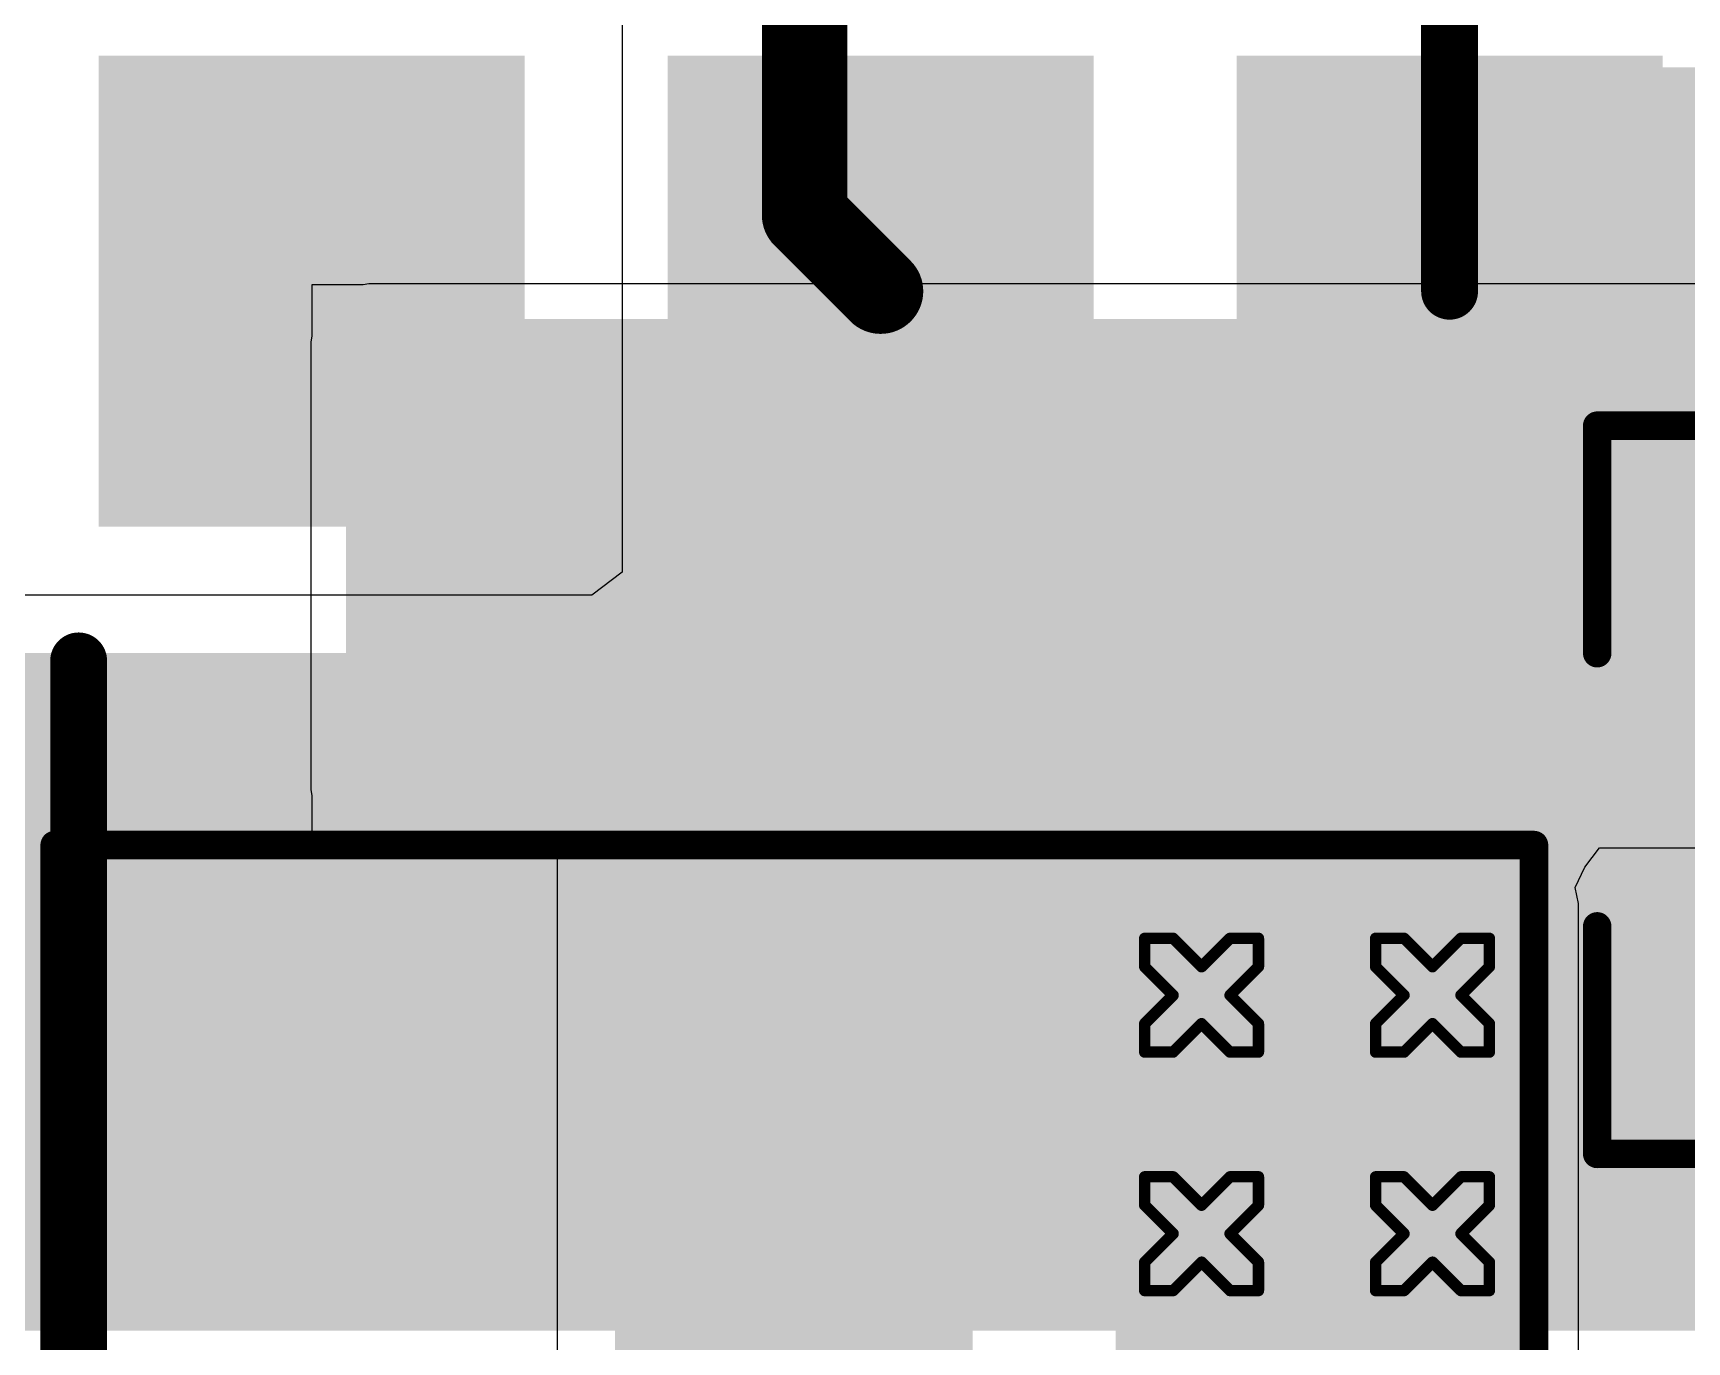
# Model space of a CAD drawing. Header units: inches. Extents: x -1 to 351, y 0 to 83.
# Drawn here: x 59.42 to 66.81, y 9.75 to 15.6 of the extents above; entities that cross this region are included whole.
import ezdxf

# ---------------------------------------------------------------- set-up
doc = ezdxf.new("R2010")
doc.units = ezdxf.units.IN
for name, color, linetype in [('Bottom Layer', 5, 'Continuous'), ('Bottom Overlay', 54, 'Continuous'), ('Bottom Paste', 16, 'Continuous'), ('Bottom Solder', 6, 'Continuous'), ('Drill Drawing', 1, 'Continuous'), ('Top Layer', 1, 'Continuous'), ('Top Overlay', 2, 'Continuous'), ('Top Paste', 8, 'Continuous'), ('Top Solder', 216, 'Continuous'), ('Via Holes', 16, 'Continuous')]:
    doc.layers.add(name, color=color, linetype=linetype)

# ---------------------------------------------------------------- blocks, each defined once
blk = doc.blocks.new('SOP_8__S_T_____B_6')
at = {"layer": 'Bottom Layer'}
for points in [[(5.9505, 4.71), (5.9505, 2.91), (3.9505, 2.91), (3.9505, 4.71)], [(5.9505, 2.17), (5.9505, 0.37), (3.9505, 0.37), (3.9505, 2.17)], [(5.9505, -0.37), (5.9505, -2.17), (3.9505, -2.17), (3.9505, -0.37)]]:
    blk.add_hatch(color=5, dxfattribs=at).paths.add_polyline_path(points)
at = {"layer": 'Bottom Paste'}
for points in [[(5.9505, 4.71), (5.9505, 2.91), (3.9505, 2.91), (3.9505, 4.71)], [(5.9505, 2.17), (5.9505, 0.37), (3.9505, 0.37), (3.9505, 2.17)], [(5.9505, -0.37), (5.9505, -2.17), (3.9505, -2.17), (3.9505, -0.37)]]:
    blk.add_hatch(color=16, dxfattribs=at).paths.add_polyline_path(points)
at = {"layer": 'Bottom Solder'}
for points in [[(6.0013, 4.7608), (6.0013, 2.8592), (3.8997, 2.8592), (3.8997, 4.7608)], [(6.0013, 2.2208), (6.0013, 0.3192), (3.8997, 0.3192), (3.8997, 2.2208)], [(6.0013, -0.3192), (6.0013, -2.2208), (3.8997, -2.2208), (3.8997, -0.3192)]]:
    blk.add_hatch(color=6, dxfattribs=at).paths.add_polyline_path(points)
at = {"layer": 'Bottom Overlay'}
blk.add_lwpolyline([(-3.3, 4.85, 0.254, 0.254, 0), (3.3, 4.85, 0.254, 0.254, 0)], format="xyseb", dxfattribs=at)
blk.add_lwpolyline([(3.2365, 4.85, 0.127, 0.127, 1), (3.3635, 4.85, 0.127, 0.127, 1)], format="xyseb", close=True, dxfattribs=at)
blk = doc.blocks.new('C___0805_11')
at = {"layer": 'Top Layer'}
for points in [[(-1.524, 0.762), (-0.508, 0.762), (-0.508, -0.762), (-1.524, -0.762)], [(0.508, 0.762), (1.524, 0.762), (1.524, -0.762), (0.508, -0.762)]]:
    blk.add_hatch(color=1, dxfattribs=at).paths.add_polyline_path(points)
at = {"layer": 'Top Paste'}
for points in [[(-1.524, 0.762), (-0.508, 0.762), (-0.508, -0.762), (-1.524, -0.762)], [(0.508, 0.762), (1.524, 0.762), (1.524, -0.762), (0.508, -0.762)]]:
    blk.add_hatch(color=8, dxfattribs=at).paths.add_polyline_path(points)
at = {"layer": 'Top Solder'}
for points in [[(-1.594, 0.832), (-0.438, 0.832), (-0.438, -0.832), (-1.594, -0.832)], [(0.438, 0.832), (1.594, 0.832), (1.594, -0.832), (0.438, -0.832)]]:
    blk.add_hatch(color=216, dxfattribs=at).paths.add_polyline_path(points)
at = {"layer": 'Top Overlay'}
for points in [[(-1.6256, 0.8636, 0.127, 0.127, 0), (-0.6096, 0.8636, 0.127, 0.127, 0)], [(-1.6256, 0.8636, 0.127, 0.127, 0), (-1.6256, -0.8636, 0.127, 0.127, 0)], [(0.6096, 0.8636, 0.127, 0.127, 0), (1.6256, 0.8636, 0.127, 0.127, 0)], [(1.6256, 0.8636, 0.127, 0.127, 0), (1.6256, -0.8636, 0.127, 0.127, 0)], [(-1.6256, -0.8636, 0.127, 0.127, 0), (-0.6096, -0.8636, 0.127, 0.127, 0)], [(0.6096, -0.8636, 0.127, 0.127, 0), (1.6256, -0.8636, 0.127, 0.127, 0)]]:
    blk.add_lwpolyline(points, format="xyseb", dxfattribs=at)
for points in [[(-1.6574, 0.8636, 0.0635, 0.0635, 1), (-1.5938, 0.8636, 0.0635, 0.0635, 1)], [(-1.6574, 0.8636, 0.0635, 0.0635, 1), (-1.5938, 0.8636, 0.0635, 0.0635, 1)], [(-0.6413, 0.8636, 0.0635, 0.0635, 1), (-0.5778, 0.8636, 0.0635, 0.0635, 1)], [(0.5778, 0.8636, 0.0635, 0.0635, 1), (0.6413, 0.8636, 0.0635, 0.0635, 1)], [(1.5938, 0.8636, 0.0635, 0.0635, 1), (1.6574, 0.8636, 0.0635, 0.0635, 1)], [(1.5938, 0.8636, 0.0635, 0.0635, 1), (1.6574, 0.8636, 0.0635, 0.0635, 1)], [(-1.6574, -0.8636, 0.0635, 0.0635, 1), (-1.5938, -0.8636, 0.0635, 0.0635, 1)], [(-1.6574, -0.8636, 0.0635, 0.0635, 1), (-1.5938, -0.8636, 0.0635, 0.0635, 1)], [(-0.6413, -0.8636, 0.0635, 0.0635, 1), (-0.5778, -0.8636, 0.0635, 0.0635, 1)], [(0.5778, -0.8636, 0.0635, 0.0635, 1), (0.6413, -0.8636, 0.0635, 0.0635, 1)], [(1.5938, -0.8636, 0.0635, 0.0635, 1), (1.6574, -0.8636, 0.0635, 0.0635, 1)], [(1.5938, -0.8636, 0.0635, 0.0635, 1), (1.6574, -0.8636, 0.0635, 0.0635, 1)]]:
    blk.add_lwpolyline(points, format="xyseb", close=True, dxfattribs=at)
blk = doc.blocks.new('SOT__223_23')
at = {"layer": 'Top Layer'}
for points in [[(-1.9, 4.05), (1.9, 4.05), (1.9, 2.05), (-1.9, 2.05)], [(-3.05, -2.05), (-1.55, -2.05), (-1.55, -4.05), (-3.05, -4.05)], [(-0.75, -2.05), (0.75, -2.05), (0.75, -4.05), (-0.75, -4.05)], [(1.55, -2.05), (3.05, -2.05), (3.05, -4.05), (1.55, -4.05)]]:
    blk.add_hatch(color=1, dxfattribs=at).paths.add_polyline_path(points)
at = {"layer": 'Top Paste'}
for points in [[(-1.9, 4.05), (1.9, 4.05), (1.9, 2.05), (-1.9, 2.05)], [(-3.05, -2.05), (-1.55, -2.05), (-1.55, -4.05), (-3.05, -4.05)], [(-0.75, -2.05), (0.75, -2.05), (0.75, -4.05), (-0.75, -4.05)], [(1.55, -2.05), (3.05, -2.05), (3.05, -4.05), (1.55, -4.05)]]:
    blk.add_hatch(color=8, dxfattribs=at).paths.add_polyline_path(points)
at = {"layer": 'Top Solder'}
for points in [[(-2.0016, 4.1516), (2.0016, 4.1516), (2.0016, 1.9484), (-2.0016, 1.9484)], [(-3.1516, -1.9484), (-1.4484, -1.9484), (-1.4484, -4.1516), (-3.1516, -4.1516)], [(-0.8516, -1.9484), (0.8516, -1.9484), (0.8516, -4.1516), (-0.8516, -4.1516)], [(1.4484, -1.9484), (3.1516, -1.9484), (3.1516, -4.1516), (1.4484, -4.1516)]]:
    blk.add_hatch(color=216, dxfattribs=at).paths.add_polyline_path(points)
at = {"layer": 'Top Overlay'}
for points in [[(-3.302, -1.8288, 0.127, 0.127, 0), (-3.302, 1.8034, 0.127, 0.127, 0)], [(-3.302, 1.8034, 0.127, 0.127, 0), (3.302, 1.8034, 0.127, 0.127, 0)], [(3.302, -1.8288, 0.127, 0.127, 0), (3.302, 1.8034, 0.127, 0.127, 0)], [(-3.302, -1.8288, 0.127, 0.127, 0), (3.302, -1.8288, 0.127, 0.127, 0)], [(-3.3528, -3.2004, 0.2, 0.2, 0), (-3.3528, -2.9464, 0.2, 0.2, 0)], [(-3.3528, -2.9464, 0.2, 0.2, 0), (-3.2258, -3.0734, 0.2, 0.2, 0)], [(-3.3528, -3.2004, 0.2, 0.2, 0), (-3.2258, -3.0734, 0.2, 0.2, 0)]]:
    blk.add_lwpolyline(points, format="xyseb", dxfattribs=at)
for points in [[(-3.3338, 1.8034, 0.0635, 0.0635, 1), (-3.2702, 1.8034, 0.0635, 0.0635, 1)], [(-3.3338, 1.8034, 0.0635, 0.0635, 1), (-3.2702, 1.8034, 0.0635, 0.0635, 1)], [(3.2702, 1.8034, 0.0635, 0.0635, 1), (3.3338, 1.8034, 0.0635, 0.0635, 1)], [(3.2702, 1.8034, 0.0635, 0.0635, 1), (3.3338, 1.8034, 0.0635, 0.0635, 1)], [(-3.3338, -1.8288, 0.0635, 0.0635, 1), (-3.2702, -1.8288, 0.0635, 0.0635, 1)], [(-3.3338, -1.8288, 0.0635, 0.0635, 1), (-3.2702, -1.8288, 0.0635, 0.0635, 1)], [(3.2702, -1.8288, 0.0635, 0.0635, 1), (3.3338, -1.8288, 0.0635, 0.0635, 1)], [(3.2702, -1.8288, 0.0635, 0.0635, 1), (3.3338, -1.8288, 0.0635, 0.0635, 1)], [(-3.4028, -2.9464, 0.1, 0.1, 1), (-3.3028, -2.9464, 0.1, 0.1, 1)], [(-3.4028, -2.9464, 0.1, 0.1, 1), (-3.3028, -2.9464, 0.1, 0.1, 1)], [(-3.2758, -3.0734, 0.1, 0.1, 1), (-3.1758, -3.0734, 0.1, 0.1, 1)], [(-3.2758, -3.0734, 0.1, 0.1, 1), (-3.1758, -3.0734, 0.1, 0.1, 1)], [(-3.4028, -3.2004, 0.1, 0.1, 1), (-3.3028, -3.2004, 0.1, 0.1, 1)], [(-3.4028, -3.2004, 0.1, 0.1, 1), (-3.3028, -3.2004, 0.1, 0.1, 1)]]:
    blk.add_lwpolyline(points, format="xyseb", close=True, dxfattribs=at)

msp = doc.modelspace()

# ---------------------------------------------------------------- hatches: boundary and pattern name
at = {"layer": 'Bottom Layer'}
for points in [[(64.8479, 9.8017), (69.1879, 9.8017), (69.1879, 15.4428), (64.8479, 15.4428)], [(37.0965, 9.8017), (69.1879, 9.8017), (69.1879, 12.827), (37.0965, 12.827)]]:
    msp.add_hatch(color=5, dxfattribs=at).paths.add_polyline_path(points)
h = msp.add_hatch(color=5, dxfattribs=at)
edge = h.paths.add_edge_path()
edge.add_arc((64.6408, 11.3), 0.3, 0, 360)
h = msp.add_hatch(color=5, dxfattribs=at)
edge = h.paths.add_edge_path()
edge.add_arc((65.6717, 11.3), 0.3, 0, 360)
h = msp.add_hatch(color=5, dxfattribs=at)
edge = h.paths.add_edge_path()
edge.add_arc((64.6408, 10.2353), 0.3, 0, 360)
h = msp.add_hatch(color=5, dxfattribs=at)
edge = h.paths.add_edge_path()
edge.add_arc((65.6717, 10.2353), 0.3, 0, 360)
at = {"layer": 'Bottom Solder'}
h = msp.add_hatch(color=6, dxfattribs=at)
edge = h.paths.add_edge_path()
edge.add_arc((64.6408, 11.3), 0.4016, 0, 360)
h = msp.add_hatch(color=6, dxfattribs=at)
edge = h.paths.add_edge_path()
edge.add_arc((65.6717, 11.3), 0.4016, 0, 360)
h = msp.add_hatch(color=6, dxfattribs=at)
edge = h.paths.add_edge_path()
edge.add_arc((64.6408, 10.2353), 0.4016, 0, 360)
h = msp.add_hatch(color=6, dxfattribs=at)
edge = h.paths.add_edge_path()
edge.add_arc((65.6717, 10.2353), 0.4016, 0, 360)
at = {"layer": 'Top Layer'}
for points in [[(60.9228, 12.217), (70.2311, 12.217), (70.2311, 14.217), (60.9228, 14.217)], [(62.0228, 6.117), (63.6185, 6.117), (63.6185, 14.217), (62.0228, 14.217)], [(64.2573, 6.0183), (66.0637, 6.0183), (66.0637, 11.709), (64.2573, 11.709)]]:
    msp.add_hatch(color=1, dxfattribs=at).paths.add_polyline_path(points)
h = msp.add_hatch(color=1, dxfattribs=at)
edge = h.paths.add_edge_path()
edge.add_arc((64.6408, 11.3), 0.3, 0, 360)
h = msp.add_hatch(color=1, dxfattribs=at)
edge = h.paths.add_edge_path()
edge.add_arc((65.6717, 11.3), 0.3, 0, 360)
h = msp.add_hatch(color=1, dxfattribs=at)
edge = h.paths.add_edge_path()
edge.add_arc((64.6408, 10.2353), 0.3, 0, 360)
h = msp.add_hatch(color=1, dxfattribs=at)
edge = h.paths.add_edge_path()
edge.add_arc((65.6717, 10.2353), 0.3, 0, 360)
at = {"layer": 'Top Solder'}
h = msp.add_hatch(color=216, dxfattribs=at)
edge = h.paths.add_edge_path()
edge.add_arc((64.6408, 11.3), 0.4016, 0, 360)
h = msp.add_hatch(color=216, dxfattribs=at)
edge = h.paths.add_edge_path()
edge.add_arc((65.6717, 11.3), 0.4016, 0, 360)
h = msp.add_hatch(color=216, dxfattribs=at)
edge = h.paths.add_edge_path()
edge.add_arc((64.6408, 10.2353), 0.4016, 0, 360)
h = msp.add_hatch(color=216, dxfattribs=at)
edge = h.paths.add_edge_path()
edge.add_arc((65.6717, 10.2353), 0.4016, 0, 360)
at = {"layer": 'Via Holes'}
h = msp.add_hatch(color=7, dxfattribs=at)
edge = h.paths.add_edge_path()
edge.add_arc((64.6408, 11.3), 0.15, 0, 360)
h = msp.add_hatch(color=7, dxfattribs=at)
edge = h.paths.add_edge_path()
edge.add_arc((65.6717, 11.3), 0.15, 0, 360)
h = msp.add_hatch(color=7, dxfattribs=at)
edge = h.paths.add_edge_path()
edge.add_arc((64.6408, 10.2353), 0.15, 0, 360)
h = msp.add_hatch(color=7, dxfattribs=at)
edge = h.paths.add_edge_path()
edge.add_arc((65.6717, 10.2353), 0.15, 0, 360)

# ---------------------------------------------------------------- linework, layer by layer
at = {"layer": 'Bottom Layer'}
for p, q in [((62.0539, 15.6968), (62.0539, 13.1888)), ((62.0539, 13.1888), (61.9187, 13.086)), ((61.9187, 13.086), (55.5712, 13.086))]:
    msp.add_line(p, q, dxfattribs=at)
for points in [[(62.8684, 14.7823, 0.381, 0.381, 0), (62.8684, 16.6834, 0.381, 0.381, 0)], [(65.7479, 14.4428, 0.254, 0.254, 0), (65.7479, 16.6436, 0.254, 0.254, 0)], [(62.8684, 14.7823, 0.381, 0.381, 0), (63.2079, 14.4428, 0.381, 0.381, 0)]]:
    msp.add_lwpolyline(points, format="xyseb", dxfattribs=at)
for points in [[(62.7731, 14.7823, 0.1905, 0.1905, 1), (62.9636, 14.7823, 0.1905, 0.1905, 1)], [(62.7731, 14.7823, 0.1905, 0.1905, 1), (62.9636, 14.7823, 0.1905, 0.1905, 1)], [(63.1126, 14.4428, 0.1905, 0.1905, 1), (63.3031, 14.4428, 0.1905, 0.1905, 1)], [(65.6844, 14.4428, 0.127, 0.127, 1), (65.8114, 14.4428, 0.127, 0.127, 1)]]:
    msp.add_lwpolyline(points, format="xyseb", close=True, dxfattribs=at)
at = {"layer": 'Drill Drawing'}
for points in [[(64.3868, 11.427, 0.0508, 0.0508, 0), (64.3868, 11.554, 0.0508, 0.0508, 0)], [(64.3868, 11.554, 0.0508, 0.0508, 0), (64.5138, 11.554, 0.0508, 0.0508, 0)], [(64.5138, 11.554, 0.0508, 0.0508, 0), (64.6408, 11.427, 0.0508, 0.0508, 0)], [(64.6408, 11.427, 0.0508, 0.0508, 0), (64.7678, 11.554, 0.0508, 0.0508, 0)], [(64.7678, 11.554, 0.0508, 0.0508, 0), (64.8948, 11.554, 0.0508, 0.0508, 0)], [(64.8948, 11.427, 0.0508, 0.0508, 0), (64.8948, 11.554, 0.0508, 0.0508, 0)], [(65.4177, 11.427, 0.0508, 0.0508, 0), (65.4177, 11.554, 0.0508, 0.0508, 0)], [(65.4177, 11.554, 0.0508, 0.0508, 0), (65.5447, 11.554, 0.0508, 0.0508, 0)], [(65.5447, 11.554, 0.0508, 0.0508, 0), (65.6717, 11.427, 0.0508, 0.0508, 0)], [(65.6717, 11.427, 0.0508, 0.0508, 0), (65.7987, 11.554, 0.0508, 0.0508, 0)], [(65.7987, 11.554, 0.0508, 0.0508, 0), (65.9257, 11.554, 0.0508, 0.0508, 0)], [(65.9257, 11.427, 0.0508, 0.0508, 0), (65.9257, 11.554, 0.0508, 0.0508, 0)], [(64.3868, 11.427, 0.0508, 0.0508, 0), (64.5138, 11.3, 0.0508, 0.0508, 0)], [(64.7678, 11.3, 0.0508, 0.0508, 0), (64.8948, 11.427, 0.0508, 0.0508, 0)], [(65.4177, 11.427, 0.0508, 0.0508, 0), (65.5447, 11.3, 0.0508, 0.0508, 0)], [(65.7987, 11.3, 0.0508, 0.0508, 0), (65.9257, 11.427, 0.0508, 0.0508, 0)], [(64.3868, 11.173, 0.0508, 0.0508, 0), (64.5138, 11.3, 0.0508, 0.0508, 0)], [(64.7678, 11.3, 0.0508, 0.0508, 0), (64.8948, 11.173, 0.0508, 0.0508, 0)], [(65.4177, 11.173, 0.0508, 0.0508, 0), (65.5447, 11.3, 0.0508, 0.0508, 0)], [(65.7987, 11.3, 0.0508, 0.0508, 0), (65.9257, 11.173, 0.0508, 0.0508, 0)], [(64.3868, 11.046, 0.0508, 0.0508, 0), (64.3868, 11.173, 0.0508, 0.0508, 0)], [(64.5138, 11.046, 0.0508, 0.0508, 0), (64.6408, 11.173, 0.0508, 0.0508, 0)], [(64.6408, 11.173, 0.0508, 0.0508, 0), (64.7678, 11.046, 0.0508, 0.0508, 0)], [(64.8948, 11.046, 0.0508, 0.0508, 0), (64.8948, 11.173, 0.0508, 0.0508, 0)], [(65.4177, 11.046, 0.0508, 0.0508, 0), (65.4177, 11.173, 0.0508, 0.0508, 0)], [(65.5447, 11.046, 0.0508, 0.0508, 0), (65.6717, 11.173, 0.0508, 0.0508, 0)], [(65.6717, 11.173, 0.0508, 0.0508, 0), (65.7987, 11.046, 0.0508, 0.0508, 0)], [(65.9257, 11.046, 0.0508, 0.0508, 0), (65.9257, 11.173, 0.0508, 0.0508, 0)], [(64.3868, 11.046, 0.0508, 0.0508, 0), (64.5138, 11.046, 0.0508, 0.0508, 0)], [(64.7678, 11.046, 0.0508, 0.0508, 0), (64.8948, 11.046, 0.0508, 0.0508, 0)], [(65.4177, 11.046, 0.0508, 0.0508, 0), (65.5447, 11.046, 0.0508, 0.0508, 0)], [(65.7987, 11.046, 0.0508, 0.0508, 0), (65.9257, 11.046, 0.0508, 0.0508, 0)], [(64.3868, 10.3623, 0.0508, 0.0508, 0), (64.3868, 10.4893, 0.0508, 0.0508, 0)], [(64.3868, 10.4893, 0.0508, 0.0508, 0), (64.5138, 10.4893, 0.0508, 0.0508, 0)], [(64.5138, 10.4893, 0.0508, 0.0508, 0), (64.6408, 10.3623, 0.0508, 0.0508, 0)], [(64.6408, 10.3623, 0.0508, 0.0508, 0), (64.7678, 10.4893, 0.0508, 0.0508, 0)], [(64.7678, 10.4893, 0.0508, 0.0508, 0), (64.8948, 10.4893, 0.0508, 0.0508, 0)], [(64.8948, 10.3623, 0.0508, 0.0508, 0), (64.8948, 10.4893, 0.0508, 0.0508, 0)], [(65.4177, 10.3623, 0.0508, 0.0508, 0), (65.4177, 10.4893, 0.0508, 0.0508, 0)], [(65.4177, 10.4893, 0.0508, 0.0508, 0), (65.5447, 10.4893, 0.0508, 0.0508, 0)], [(65.5447, 10.4893, 0.0508, 0.0508, 0), (65.6717, 10.3623, 0.0508, 0.0508, 0)], [(65.6717, 10.3623, 0.0508, 0.0508, 0), (65.7987, 10.4893, 0.0508, 0.0508, 0)], [(65.7987, 10.4893, 0.0508, 0.0508, 0), (65.9257, 10.4893, 0.0508, 0.0508, 0)], [(65.9257, 10.3623, 0.0508, 0.0508, 0), (65.9257, 10.4893, 0.0508, 0.0508, 0)], [(64.3868, 10.3623, 0.0508, 0.0508, 0), (64.5138, 10.2353, 0.0508, 0.0508, 0)], [(64.7678, 10.2353, 0.0508, 0.0508, 0), (64.8948, 10.3623, 0.0508, 0.0508, 0)], [(65.4177, 10.3623, 0.0508, 0.0508, 0), (65.5447, 10.2353, 0.0508, 0.0508, 0)], [(65.7987, 10.2353, 0.0508, 0.0508, 0), (65.9257, 10.3623, 0.0508, 0.0508, 0)], [(64.3868, 10.1083, 0.0508, 0.0508, 0), (64.5138, 10.2353, 0.0508, 0.0508, 0)], [(64.7678, 10.2353, 0.0508, 0.0508, 0), (64.8948, 10.1083, 0.0508, 0.0508, 0)], [(65.4177, 10.1083, 0.0508, 0.0508, 0), (65.5447, 10.2353, 0.0508, 0.0508, 0)], [(65.7987, 10.2353, 0.0508, 0.0508, 0), (65.9257, 10.1083, 0.0508, 0.0508, 0)], [(64.3868, 9.9813, 0.0508, 0.0508, 0), (64.3868, 10.1083, 0.0508, 0.0508, 0)], [(64.5138, 9.9813, 0.0508, 0.0508, 0), (64.6408, 10.1083, 0.0508, 0.0508, 0)], [(64.6408, 10.1083, 0.0508, 0.0508, 0), (64.7678, 9.9813, 0.0508, 0.0508, 0)], [(64.8948, 9.9813, 0.0508, 0.0508, 0), (64.8948, 10.1083, 0.0508, 0.0508, 0)], [(65.4177, 9.9813, 0.0508, 0.0508, 0), (65.4177, 10.1083, 0.0508, 0.0508, 0)], [(65.5447, 9.9813, 0.0508, 0.0508, 0), (65.6717, 10.1083, 0.0508, 0.0508, 0)], [(65.6717, 10.1083, 0.0508, 0.0508, 0), (65.7987, 9.9813, 0.0508, 0.0508, 0)], [(65.9257, 9.9813, 0.0508, 0.0508, 0), (65.9257, 10.1083, 0.0508, 0.0508, 0)], [(64.3868, 9.9813, 0.0508, 0.0508, 0), (64.5138, 9.9813, 0.0508, 0.0508, 0)], [(64.7678, 9.9813, 0.0508, 0.0508, 0), (64.8948, 9.9813, 0.0508, 0.0508, 0)], [(65.4177, 9.9813, 0.0508, 0.0508, 0), (65.5447, 9.9813, 0.0508, 0.0508, 0)], [(65.7987, 9.9813, 0.0508, 0.0508, 0), (65.9257, 9.9813, 0.0508, 0.0508, 0)]]:
    msp.add_lwpolyline(points, format="xyseb", dxfattribs=at)
for points in [[(64.3741, 11.554, 0.0254, 0.0254, 1), (64.3995, 11.554, 0.0254, 0.0254, 1)], [(64.3741, 11.554, 0.0254, 0.0254, 1), (64.3995, 11.554, 0.0254, 0.0254, 1)], [(64.5011, 11.554, 0.0254, 0.0254, 1), (64.5265, 11.554, 0.0254, 0.0254, 1)], [(64.5011, 11.554, 0.0254, 0.0254, 1), (64.5265, 11.554, 0.0254, 0.0254, 1)], [(64.7551, 11.554, 0.0254, 0.0254, 1), (64.7805, 11.554, 0.0254, 0.0254, 1)], [(64.7551, 11.554, 0.0254, 0.0254, 1), (64.7805, 11.554, 0.0254, 0.0254, 1)], [(64.8821, 11.554, 0.0254, 0.0254, 1), (64.9075, 11.554, 0.0254, 0.0254, 1)], [(64.8821, 11.554, 0.0254, 0.0254, 1), (64.9075, 11.554, 0.0254, 0.0254, 1)], [(65.405, 11.554, 0.0254, 0.0254, 1), (65.4304, 11.554, 0.0254, 0.0254, 1)], [(65.405, 11.554, 0.0254, 0.0254, 1), (65.4304, 11.554, 0.0254, 0.0254, 1)], [(65.532, 11.554, 0.0254, 0.0254, 1), (65.5574, 11.554, 0.0254, 0.0254, 1)], [(65.532, 11.554, 0.0254, 0.0254, 1), (65.5574, 11.554, 0.0254, 0.0254, 1)], [(65.786, 11.554, 0.0254, 0.0254, 1), (65.8114, 11.554, 0.0254, 0.0254, 1)], [(65.786, 11.554, 0.0254, 0.0254, 1), (65.8114, 11.554, 0.0254, 0.0254, 1)], [(65.913, 11.554, 0.0254, 0.0254, 1), (65.9384, 11.554, 0.0254, 0.0254, 1)], [(65.913, 11.554, 0.0254, 0.0254, 1), (65.9384, 11.554, 0.0254, 0.0254, 1)], [(64.3741, 11.427, 0.0254, 0.0254, 1), (64.3995, 11.427, 0.0254, 0.0254, 1)], [(64.3741, 11.427, 0.0254, 0.0254, 1), (64.3995, 11.427, 0.0254, 0.0254, 1)], [(64.6281, 11.427, 0.0254, 0.0254, 1), (64.6535, 11.427, 0.0254, 0.0254, 1)], [(64.6281, 11.427, 0.0254, 0.0254, 1), (64.6535, 11.427, 0.0254, 0.0254, 1)], [(64.8821, 11.427, 0.0254, 0.0254, 1), (64.9075, 11.427, 0.0254, 0.0254, 1)], [(64.8821, 11.427, 0.0254, 0.0254, 1), (64.9075, 11.427, 0.0254, 0.0254, 1)], [(65.405, 11.427, 0.0254, 0.0254, 1), (65.4304, 11.427, 0.0254, 0.0254, 1)], [(65.405, 11.427, 0.0254, 0.0254, 1), (65.4304, 11.427, 0.0254, 0.0254, 1)], [(65.659, 11.427, 0.0254, 0.0254, 1), (65.6844, 11.427, 0.0254, 0.0254, 1)], [(65.659, 11.427, 0.0254, 0.0254, 1), (65.6844, 11.427, 0.0254, 0.0254, 1)], [(65.913, 11.427, 0.0254, 0.0254, 1), (65.9384, 11.427, 0.0254, 0.0254, 1)], [(65.913, 11.427, 0.0254, 0.0254, 1), (65.9384, 11.427, 0.0254, 0.0254, 1)], [(64.5011, 11.3, 0.0254, 0.0254, 1), (64.5265, 11.3, 0.0254, 0.0254, 1)], [(64.5011, 11.3, 0.0254, 0.0254, 1), (64.5265, 11.3, 0.0254, 0.0254, 1)], [(64.7551, 11.3, 0.0254, 0.0254, 1), (64.7805, 11.3, 0.0254, 0.0254, 1)], [(64.7551, 11.3, 0.0254, 0.0254, 1), (64.7805, 11.3, 0.0254, 0.0254, 1)], [(65.532, 11.3, 0.0254, 0.0254, 1), (65.5574, 11.3, 0.0254, 0.0254, 1)], [(65.532, 11.3, 0.0254, 0.0254, 1), (65.5574, 11.3, 0.0254, 0.0254, 1)], [(65.786, 11.3, 0.0254, 0.0254, 1), (65.8114, 11.3, 0.0254, 0.0254, 1)], [(65.786, 11.3, 0.0254, 0.0254, 1), (65.8114, 11.3, 0.0254, 0.0254, 1)], [(64.3741, 11.173, 0.0254, 0.0254, 1), (64.3995, 11.173, 0.0254, 0.0254, 1)], [(64.3741, 11.173, 0.0254, 0.0254, 1), (64.3995, 11.173, 0.0254, 0.0254, 1)], [(64.6281, 11.173, 0.0254, 0.0254, 1), (64.6535, 11.173, 0.0254, 0.0254, 1)], [(64.6281, 11.173, 0.0254, 0.0254, 1), (64.6535, 11.173, 0.0254, 0.0254, 1)], [(64.8821, 11.173, 0.0254, 0.0254, 1), (64.9075, 11.173, 0.0254, 0.0254, 1)], [(64.8821, 11.173, 0.0254, 0.0254, 1), (64.9075, 11.173, 0.0254, 0.0254, 1)], [(65.405, 11.173, 0.0254, 0.0254, 1), (65.4304, 11.173, 0.0254, 0.0254, 1)], [(65.405, 11.173, 0.0254, 0.0254, 1), (65.4304, 11.173, 0.0254, 0.0254, 1)], [(65.659, 11.173, 0.0254, 0.0254, 1), (65.6844, 11.173, 0.0254, 0.0254, 1)], [(65.659, 11.173, 0.0254, 0.0254, 1), (65.6844, 11.173, 0.0254, 0.0254, 1)], [(65.913, 11.173, 0.0254, 0.0254, 1), (65.9384, 11.173, 0.0254, 0.0254, 1)], [(65.913, 11.173, 0.0254, 0.0254, 1), (65.9384, 11.173, 0.0254, 0.0254, 1)], [(64.3741, 11.046, 0.0254, 0.0254, 1), (64.3995, 11.046, 0.0254, 0.0254, 1)], [(64.3741, 11.046, 0.0254, 0.0254, 1), (64.3995, 11.046, 0.0254, 0.0254, 1)], [(64.5011, 11.046, 0.0254, 0.0254, 1), (64.5265, 11.046, 0.0254, 0.0254, 1)], [(64.5011, 11.046, 0.0254, 0.0254, 1), (64.5265, 11.046, 0.0254, 0.0254, 1)], [(64.7551, 11.046, 0.0254, 0.0254, 1), (64.7805, 11.046, 0.0254, 0.0254, 1)], [(64.7551, 11.046, 0.0254, 0.0254, 1), (64.7805, 11.046, 0.0254, 0.0254, 1)], [(64.8821, 11.046, 0.0254, 0.0254, 1), (64.9075, 11.046, 0.0254, 0.0254, 1)], [(64.8821, 11.046, 0.0254, 0.0254, 1), (64.9075, 11.046, 0.0254, 0.0254, 1)], [(65.405, 11.046, 0.0254, 0.0254, 1), (65.4304, 11.046, 0.0254, 0.0254, 1)], [(65.405, 11.046, 0.0254, 0.0254, 1), (65.4304, 11.046, 0.0254, 0.0254, 1)], [(65.532, 11.046, 0.0254, 0.0254, 1), (65.5574, 11.046, 0.0254, 0.0254, 1)], [(65.532, 11.046, 0.0254, 0.0254, 1), (65.5574, 11.046, 0.0254, 0.0254, 1)], [(65.786, 11.046, 0.0254, 0.0254, 1), (65.8114, 11.046, 0.0254, 0.0254, 1)], [(65.786, 11.046, 0.0254, 0.0254, 1), (65.8114, 11.046, 0.0254, 0.0254, 1)], [(65.913, 11.046, 0.0254, 0.0254, 1), (65.9384, 11.046, 0.0254, 0.0254, 1)], [(65.913, 11.046, 0.0254, 0.0254, 1), (65.9384, 11.046, 0.0254, 0.0254, 1)], [(64.3741, 10.4893, 0.0254, 0.0254, 1), (64.3995, 10.4893, 0.0254, 0.0254, 1)], [(64.3741, 10.4893, 0.0254, 0.0254, 1), (64.3995, 10.4893, 0.0254, 0.0254, 1)], [(64.5011, 10.4893, 0.0254, 0.0254, 1), (64.5265, 10.4893, 0.0254, 0.0254, 1)], [(64.5011, 10.4893, 0.0254, 0.0254, 1), (64.5265, 10.4893, 0.0254, 0.0254, 1)], [(64.7551, 10.4893, 0.0254, 0.0254, 1), (64.7805, 10.4893, 0.0254, 0.0254, 1)], [(64.7551, 10.4893, 0.0254, 0.0254, 1), (64.7805, 10.4893, 0.0254, 0.0254, 1)], [(64.8821, 10.4893, 0.0254, 0.0254, 1), (64.9075, 10.4893, 0.0254, 0.0254, 1)], [(64.8821, 10.4893, 0.0254, 0.0254, 1), (64.9075, 10.4893, 0.0254, 0.0254, 1)], [(65.405, 10.4893, 0.0254, 0.0254, 1), (65.4304, 10.4893, 0.0254, 0.0254, 1)], [(65.405, 10.4893, 0.0254, 0.0254, 1), (65.4304, 10.4893, 0.0254, 0.0254, 1)], [(65.532, 10.4893, 0.0254, 0.0254, 1), (65.5574, 10.4893, 0.0254, 0.0254, 1)], [(65.532, 10.4893, 0.0254, 0.0254, 1), (65.5574, 10.4893, 0.0254, 0.0254, 1)], [(65.786, 10.4893, 0.0254, 0.0254, 1), (65.8114, 10.4893, 0.0254, 0.0254, 1)], [(65.786, 10.4893, 0.0254, 0.0254, 1), (65.8114, 10.4893, 0.0254, 0.0254, 1)], [(65.913, 10.4893, 0.0254, 0.0254, 1), (65.9384, 10.4893, 0.0254, 0.0254, 1)], [(65.913, 10.4893, 0.0254, 0.0254, 1), (65.9384, 10.4893, 0.0254, 0.0254, 1)], [(64.3741, 10.3623, 0.0254, 0.0254, 1), (64.3995, 10.3623, 0.0254, 0.0254, 1)], [(64.3741, 10.3623, 0.0254, 0.0254, 1), (64.3995, 10.3623, 0.0254, 0.0254, 1)], [(64.6281, 10.3623, 0.0254, 0.0254, 1), (64.6535, 10.3623, 0.0254, 0.0254, 1)], [(64.6281, 10.3623, 0.0254, 0.0254, 1), (64.6535, 10.3623, 0.0254, 0.0254, 1)], [(64.8821, 10.3623, 0.0254, 0.0254, 1), (64.9075, 10.3623, 0.0254, 0.0254, 1)], [(64.8821, 10.3623, 0.0254, 0.0254, 1), (64.9075, 10.3623, 0.0254, 0.0254, 1)], [(65.405, 10.3623, 0.0254, 0.0254, 1), (65.4304, 10.3623, 0.0254, 0.0254, 1)], [(65.405, 10.3623, 0.0254, 0.0254, 1), (65.4304, 10.3623, 0.0254, 0.0254, 1)], [(65.659, 10.3623, 0.0254, 0.0254, 1), (65.6844, 10.3623, 0.0254, 0.0254, 1)], [(65.659, 10.3623, 0.0254, 0.0254, 1), (65.6844, 10.3623, 0.0254, 0.0254, 1)], [(65.913, 10.3623, 0.0254, 0.0254, 1), (65.9384, 10.3623, 0.0254, 0.0254, 1)], [(65.913, 10.3623, 0.0254, 0.0254, 1), (65.9384, 10.3623, 0.0254, 0.0254, 1)], [(64.5011, 10.2353, 0.0254, 0.0254, 1), (64.5265, 10.2353, 0.0254, 0.0254, 1)], [(64.5011, 10.2353, 0.0254, 0.0254, 1), (64.5265, 10.2353, 0.0254, 0.0254, 1)], [(64.7551, 10.2353, 0.0254, 0.0254, 1), (64.7805, 10.2353, 0.0254, 0.0254, 1)], [(64.7551, 10.2353, 0.0254, 0.0254, 1), (64.7805, 10.2353, 0.0254, 0.0254, 1)], [(65.532, 10.2353, 0.0254, 0.0254, 1), (65.5574, 10.2353, 0.0254, 0.0254, 1)], [(65.532, 10.2353, 0.0254, 0.0254, 1), (65.5574, 10.2353, 0.0254, 0.0254, 1)], [(65.786, 10.2353, 0.0254, 0.0254, 1), (65.8114, 10.2353, 0.0254, 0.0254, 1)], [(65.786, 10.2353, 0.0254, 0.0254, 1), (65.8114, 10.2353, 0.0254, 0.0254, 1)], [(64.3741, 10.1083, 0.0254, 0.0254, 1), (64.3995, 10.1083, 0.0254, 0.0254, 1)], [(64.3741, 10.1083, 0.0254, 0.0254, 1), (64.3995, 10.1083, 0.0254, 0.0254, 1)], [(64.6281, 10.1083, 0.0254, 0.0254, 1), (64.6535, 10.1083, 0.0254, 0.0254, 1)], [(64.6281, 10.1083, 0.0254, 0.0254, 1), (64.6535, 10.1083, 0.0254, 0.0254, 1)], [(64.8821, 10.1083, 0.0254, 0.0254, 1), (64.9075, 10.1083, 0.0254, 0.0254, 1)], [(64.8821, 10.1083, 0.0254, 0.0254, 1), (64.9075, 10.1083, 0.0254, 0.0254, 1)], [(65.405, 10.1083, 0.0254, 0.0254, 1), (65.4304, 10.1083, 0.0254, 0.0254, 1)], [(65.405, 10.1083, 0.0254, 0.0254, 1), (65.4304, 10.1083, 0.0254, 0.0254, 1)], [(65.659, 10.1083, 0.0254, 0.0254, 1), (65.6844, 10.1083, 0.0254, 0.0254, 1)], [(65.659, 10.1083, 0.0254, 0.0254, 1), (65.6844, 10.1083, 0.0254, 0.0254, 1)], [(65.913, 10.1083, 0.0254, 0.0254, 1), (65.9384, 10.1083, 0.0254, 0.0254, 1)], [(65.913, 10.1083, 0.0254, 0.0254, 1), (65.9384, 10.1083, 0.0254, 0.0254, 1)], [(64.3741, 9.9813, 0.0254, 0.0254, 1), (64.3995, 9.9813, 0.0254, 0.0254, 1)], [(64.3741, 9.9813, 0.0254, 0.0254, 1), (64.3995, 9.9813, 0.0254, 0.0254, 1)], [(64.5011, 9.9813, 0.0254, 0.0254, 1), (64.5265, 9.9813, 0.0254, 0.0254, 1)], [(64.5011, 9.9813, 0.0254, 0.0254, 1), (64.5265, 9.9813, 0.0254, 0.0254, 1)], [(64.7551, 9.9813, 0.0254, 0.0254, 1), (64.7805, 9.9813, 0.0254, 0.0254, 1)], [(64.7551, 9.9813, 0.0254, 0.0254, 1), (64.7805, 9.9813, 0.0254, 0.0254, 1)], [(64.8821, 9.9813, 0.0254, 0.0254, 1), (64.9075, 9.9813, 0.0254, 0.0254, 1)], [(64.8821, 9.9813, 0.0254, 0.0254, 1), (64.9075, 9.9813, 0.0254, 0.0254, 1)], [(65.405, 9.9813, 0.0254, 0.0254, 1), (65.4304, 9.9813, 0.0254, 0.0254, 1)], [(65.405, 9.9813, 0.0254, 0.0254, 1), (65.4304, 9.9813, 0.0254, 0.0254, 1)], [(65.532, 9.9813, 0.0254, 0.0254, 1), (65.5574, 9.9813, 0.0254, 0.0254, 1)], [(65.532, 9.9813, 0.0254, 0.0254, 1), (65.5574, 9.9813, 0.0254, 0.0254, 1)], [(65.786, 9.9813, 0.0254, 0.0254, 1), (65.8114, 9.9813, 0.0254, 0.0254, 1)], [(65.786, 9.9813, 0.0254, 0.0254, 1), (65.8114, 9.9813, 0.0254, 0.0254, 1)], [(65.913, 9.9813, 0.0254, 0.0254, 1), (65.9384, 9.9813, 0.0254, 0.0254, 1)], [(65.913, 9.9813, 0.0254, 0.0254, 1), (65.9384, 9.9813, 0.0254, 0.0254, 1)]]:
    msp.add_lwpolyline(points, format="xyseb", close=True, dxfattribs=at)
at = {"layer": 'Top Layer'}
for p, q in [((60.8978, 14.471), (60.6688, 14.471)), ((60.6688, 14.471), (60.6688, 14.242)), ((60.9228, 14.476), (60.8978, 14.471)), ((70.2311, 14.476), (60.9228, 14.476)), ((60.6688, 14.242), (60.6638, 14.217)), ((60.6638, 14.217), (60.6638, 12.217)), ((60.6638, 12.217), (60.6688, 12.192)), ((60.6688, 12.192), (60.6688, 11.963)), ((60.6688, 11.963), (60.8978, 11.963)), ((60.8978, 11.963), (60.9228, 11.958)), ((60.9228, 11.958), (61.7638, 11.958)), ((61.7638, 11.958), (61.7638, 6.117)), ((66.351, 11.8714), (66.4167, 11.958)), ((66.4167, 11.958), (70.2311, 11.958)), ((66.3085, 11.7802), (66.351, 11.8714)), ((66.3227, 11.709), (66.3085, 11.7802)), ((66.3227, 8.4124), (66.3227, 11.709))]:
    msp.add_line(p, q, dxfattribs=at)

# ---------------------------------------------------------------- block references
at = {"rotation": 90}
for name, p in [('SOP_8__S_T_____B_6', (64.4779, 9.4924)), ('C___0805_11', (67.2705, 12.217))]:
    msp.add_blockref(name, p, dxfattribs=at)
msp.add_blockref('SOT__223_23', (62.8228, 10.167))

doc.saveas('drawing.dxf')
